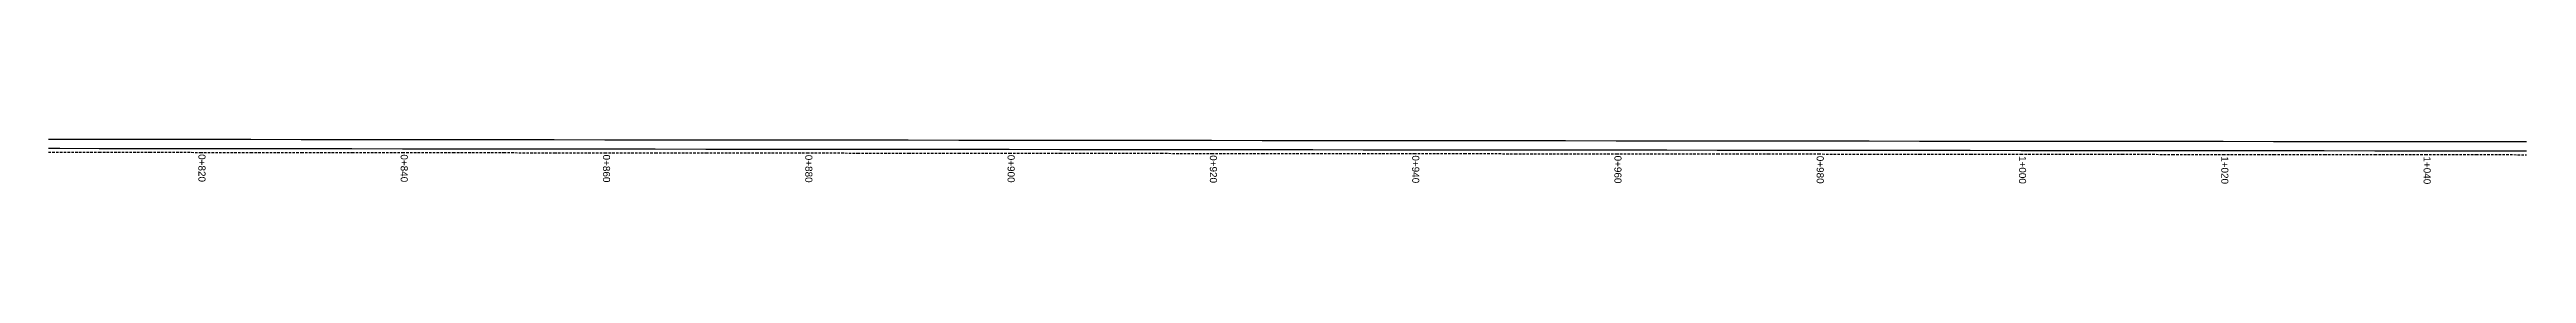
# Model space of a CAD drawing. Header units: inches. Extents: x 7464 to 8514, y 25455 to 25607.
# Drawn here: x 8268.9 to 8513.8, y 25548.5 to 25552.9 of the extents above; entities that cross this region are included whole.
import ezdxf

# ---------------------------------------------------------------- set-up
doc = ezdxf.new("R2010")
doc.units = ezdxf.units.IN
doc.header["$MEASUREMENT"] = 0
doc.linetypes.add('HIDDEN', pattern=[0.375, 0.25, -0.125])
doc.styles.get("Standard").update_dxf_attribs({"font": 'arial.ttf'})

msp = doc.modelspace()

# ---------------------------------------------------------------- linework, layer by layer
at = {"color": 6}
msp.add_lwpolyline([(8268.7728, 25552.9226), (8269.9126, 25552.9226), (8273.773, 25552.9181), (8278.773, 25552.9129), (8283.773, 25552.9076), (8288.773, 25552.9024), (8293.773, 25552.8971), (8298.773, 25552.8919), (8303.773, 25552.8866), (8308.7729, 25552.8816), (8313.7729, 25552.8766), (8318.7729, 25552.8716), (8323.7729, 25552.8666), (8328.7729, 25552.8616), (8333.7729, 25552.8566), (8338.7729, 25552.8516), (8343.7729, 25552.8466), (8348.773, 25552.8414), (8353.773, 25552.8361), (8358.773, 25552.8309), (8363.773, 25552.8256), (8368.7729, 25552.8206), (8373.7729, 25552.8156), (8378.7729, 25552.8106), (8383.7729, 25552.8056), (8388.7729, 25552.8006), (8393.7729, 25552.7956), (8398.7729, 25552.7906), (8403.7729, 25552.7856), (8408.7729, 25552.7806), (8413.7729, 25552.7756), (8418.7729, 25552.7706), (8423.7729, 25552.7656), (8428.7729, 25552.7606), (8433.7729, 25552.7556), (8438.773, 25552.7501), (8443.773, 25552.7446), (8448.7729, 25552.7396), (8453.7729, 25552.7346), (8458.7729, 25552.7296), (8463.7729, 25552.7246), (8468.7729, 25552.7196), (8473.7729, 25552.7146), (8478.7729, 25552.7096), (8483.7729, 25552.7046), (8488.773, 25552.6994), (8493.773, 25552.6941), (8498.773, 25552.6889), (8503.773, 25552.6836), (8508.7726, 25552.6806), (8513.7726, 25552.6776)], dxfattribs=at)
at = {"color": 40, "linetype": 'HIDDEN'}
msp.add_lwpolyline([(8268.7717, 25551.6326), (8269.9119, 25551.6326), (8273.7715, 25551.6281), (8278.7716, 25551.6229), (8283.7716, 25551.6176), (8288.7716, 25551.6124), (8293.7716, 25551.6071), (8298.7716, 25551.6019), (8303.7716, 25551.5966), (8308.7716, 25551.5916), (8313.7716, 25551.5866), (8318.7716, 25551.5816), (8323.7716, 25551.5766), (8328.7716, 25551.5716), (8333.7716, 25551.5666), (8338.7716, 25551.5616), (8343.7716, 25551.5566), (8348.7716, 25551.5514), (8353.7716, 25551.5461), (8358.7716, 25551.5409), (8363.7716, 25551.5356), (8368.7716, 25551.5306), (8373.7716, 25551.5256), (8378.7716, 25551.5206), (8383.7716, 25551.5156), (8388.7716, 25551.5106), (8393.7716, 25551.5056), (8398.7716, 25551.5006), (8403.7716, 25551.4956), (8408.7716, 25551.4906), (8413.7716, 25551.4856), (8418.7716, 25551.4806), (8423.7716, 25551.4756), (8428.7716, 25551.4706), (8433.7716, 25551.4656), (8438.7716, 25551.4601), (8443.7716, 25551.4546), (8448.7716, 25551.4496), (8453.7716, 25551.4446), (8458.7716, 25551.4396), (8463.7716, 25551.4346), (8468.7716, 25551.4296), (8473.7716, 25551.4246), (8478.7716, 25551.4196), (8483.7716, 25551.4146), (8488.7716, 25551.4094), (8493.7716, 25551.4041), (8498.7716, 25551.3989), (8503.7716, 25551.3936), (8508.7718, 25551.3906), (8513.7718, 25551.3876)], dxfattribs=at)
at = {"color": 110}
msp.add_lwpolyline([(8268.772, 25552.0126), (8269.9121, 25552.0126), (8273.772, 25552.0081), (8278.772, 25552.0029), (8283.772, 25551.9976), (8288.772, 25551.9924), (8293.772, 25551.9871), (8298.772, 25551.9819), (8303.772, 25551.9766), (8308.772, 25551.9716), (8313.772, 25551.9666), (8318.772, 25551.9616), (8323.772, 25551.9566), (8328.772, 25551.9516), (8333.772, 25551.9466), (8338.772, 25551.9416), (8343.772, 25551.9366), (8348.772, 25551.9314), (8353.772, 25551.9261), (8358.772, 25551.9209), (8363.772, 25551.9156), (8368.772, 25551.9106), (8373.772, 25551.9056), (8378.772, 25551.9006), (8383.772, 25551.8956), (8388.772, 25551.8906), (8393.772, 25551.8856), (8398.772, 25551.8806), (8403.772, 25551.8756), (8408.772, 25551.8706), (8413.772, 25551.8656), (8418.772, 25551.8606), (8423.772, 25551.8556), (8428.772, 25551.8506), (8433.772, 25551.8456), (8438.772, 25551.8401), (8443.772, 25551.8346), (8448.772, 25551.8296), (8453.772, 25551.8246), (8458.772, 25551.8196), (8463.772, 25551.8146), (8468.772, 25551.8096), (8473.772, 25551.8046), (8478.772, 25551.7996), (8483.772, 25551.7946), (8488.772, 25551.7894), (8493.772, 25551.7841), (8498.772, 25551.7789), (8503.772, 25551.7736), (8508.7721, 25551.7706), (8513.7721, 25551.7676)], dxfattribs=at)

# ---------------------------------------------------------------- texts
at = {"char_height": 0.7, "attachment_point": 1, "rotation": 270}
for s, insert in [('0+820', (8284.2996, 25551.4389)), ('0+840', (8304.2996, 25551.4179)), ('0+860', (8324.2996, 25551.3979)), ('0+880', (8344.2996, 25551.3779)), ('0+900', (8364.2996, 25551.3779)), ('0+920', (8384.2996, 25551.3369)), ('0+940', (8404.2996, 25551.3169)), ('0+960', (8424.2996, 25551.2969)), ('0+980', (8444.2996, 25551.2759)), ('1+000', (8464.2996, 25551.2559)), ('1+020', (8484.2996, 25551.2359)), ('1+040', (8504.2996, 25551.2149))]:
    msp.add_mtext_dynamic_manual_height_columns(s, width=0.815735, gutter_width=1, heights=[0], dxfattribs=dict(at, insert=insert))

doc.saveas('drawing.dxf')
